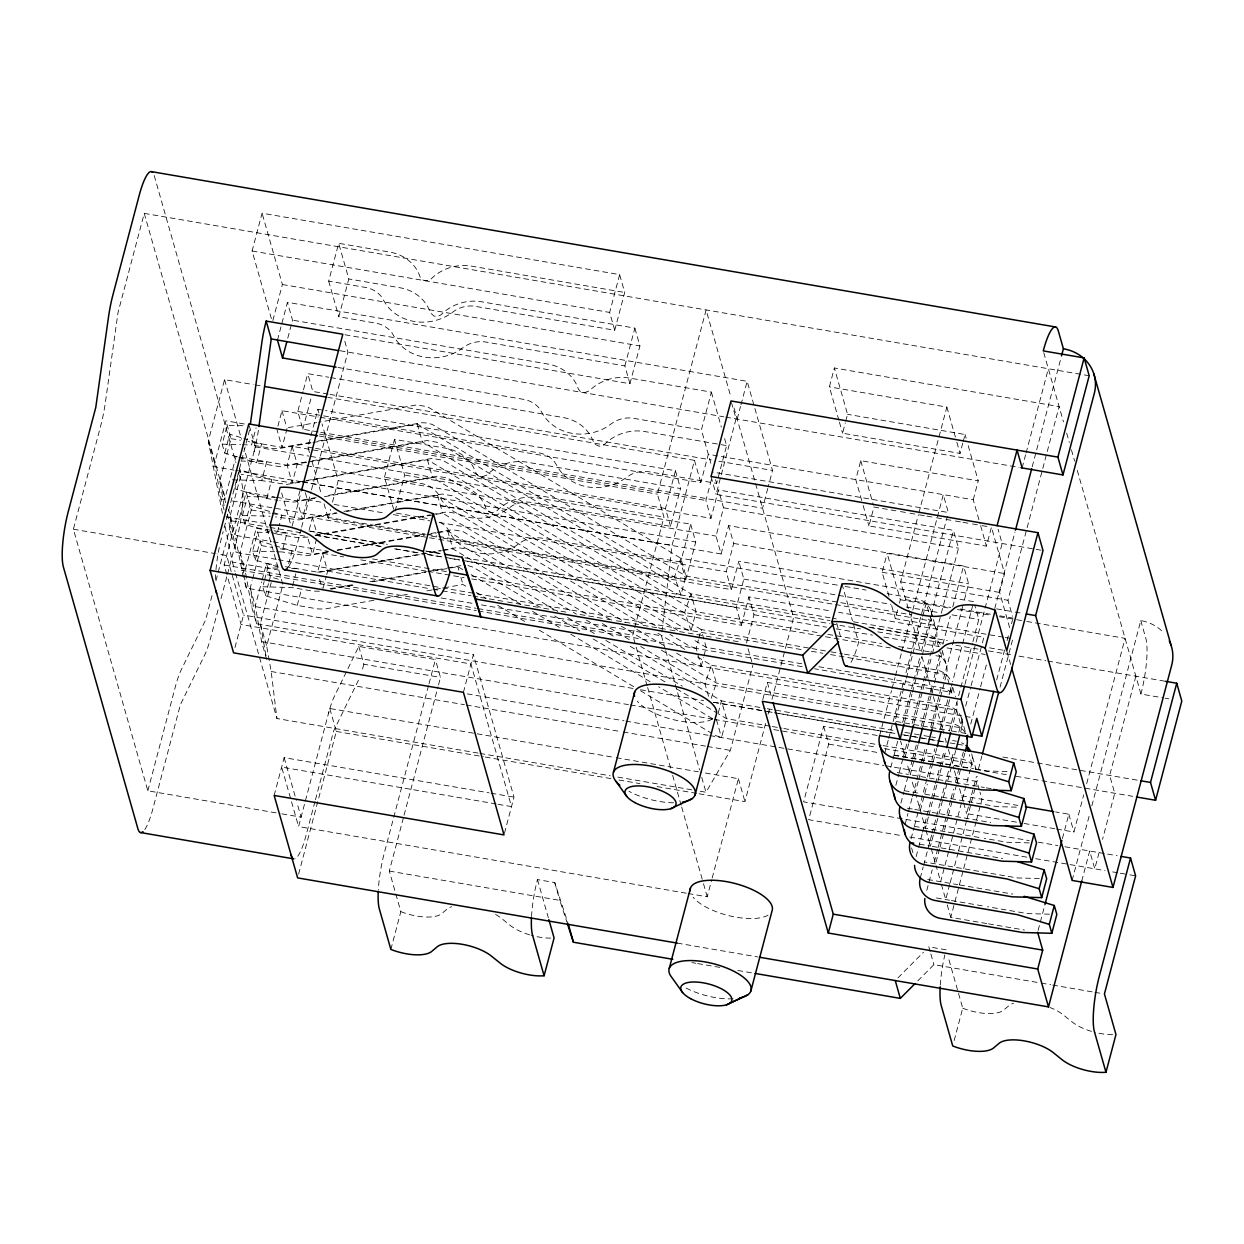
<?xml version="1.0" encoding="UTF-8"?>
<svg xmlns="http://www.w3.org/2000/svg" width="1244" height="1244" viewBox="0 0 1244 1244"><rect width="100%" height="100%" fill="white"/><g stroke="black" fill="none" stroke-linecap="round" stroke-linejoin="round"><path stroke-width="0.75" stroke-dasharray="5 3.75" d="M665.167 648.87L661.45 635.824L672.024 545.401L694.479 460.373L327.716 397.365M249.546 429.989L222.536 534.018M1089.2 375.75L144.242 213.377L118.025 312.586L105.149 404.005A42.374 8.724 -80.3 0 1 100.842 425.292L73.38 529.213L147.849 790.811L280.009 813.529M271.363 318.635L252.097 250.993L262.08 213.206L619.636 274.629L624.721 292.464L614.723 330.251L474.182 306.148A27.539 24.771 -15.9 0 0 455.506 310.191L448.291 315.183A46.37 41.69 -15.9 0 1 386.138 304.5L381.084 296.29A27.539 24.771 -15.9 0 0 365.363 287.411L328.68 281.097L338.679 243.311L389.745 252.081A42.374 38.097 -15.9 0 1 420.145 277.07A6.826 6.142 -15.9 0 0 431.093 278.951A42.374 38.097 -15.9 0 1 471.476 266.123L624.721 292.464M222.427 513.368L208.323 441.045L224.558 379.638L253.216 384.551M224.029 509.682L220.997 498.984L214.668 463.328L225.91 420.814L244.819 424.064M237.122 456.859L224.713 453.08L222.178 444.17L227.17 425.261L245.535 425.775M224.713 453.08L229.705 434.187L242.129 437.966M224.075 505.546L219.753 481.148L230.98 438.634L225.91 420.814M225.491 502.731L224.822 498.984L236.049 456.47L287.131 465.24L309.803 461.244M147.849 790.811L175.311 686.89A42.374 8.724 -80.3 0 1 180.971 670.376L205.555 620.087L212.973 592.004M272.871 320.501L282.388 284.503L262.08 213.206M276.339 559.349L236.204 552.46L229.891 516.804L241.134 474.291L239.61 468.941M277.474 340.125L287.457 302.323L747.162 381.317L772.54 470.45L768.263 486.637M242.378 444.714L251.552 444.979L256.093 427.796M215.943 580.777L231.757 520.878L228.585 509.698M226.766 574.293L224.122 564.994L255.331 446.891L249.298 425.712M243.311 577.418L234.96 534.625L246.203 492.111L274.582 496.994M287.768 338.15L292.527 320.159L287.457 302.323M269.839 531.934L245.021 524.377L242.471 515.467L247.463 496.574L276.852 497.382M238.91 457.403L256.637 462.799L261.629 443.906L243.902 438.494M218.042 609.84L210.625 637.908A42.374 8.724 -80.3 0 1 204.949 654.422L180.38 704.71L152.919 808.647A42.374 8.724 -80.3 0 1 144.366 830.137M221.012 598.597L226.952 576.143M227.434 574.277L236.842 538.699A42.374 8.724 -80.3 0 0 241.74 483.092L238.568 471.911M245.021 524.377L250.013 505.484L281.921 515.203L279.2 525.512M243.7 573.095L240.045 552.46L251.272 509.947L246.203 492.111M232.333 479.811L261.707 480.619L266.698 461.726L240.994 461.026M277.894 426.148L281.984 410.691L318.308 416.942M632.963 688.445L256.513 623.757L251.428 605.937L245.115 570.281L256.342 527.767L305.573 536.226M278.205 567.046L255.16 560.033L252.625 551.123L257.617 532.23L268.642 532.525M266.776 498.455L271.767 479.562L239.859 469.828L234.867 488.721L266.776 498.455L277.925 500.368M287.053 428.511L282.061 447.42L248.007 441.558M255.16 560.033L260.151 541.14L292.076 550.859L287.084 569.752M256.513 623.757L250.184 588.101L252.143 580.715M252.625 578.864L261.427 545.587L256.342 527.767M234.976 647.518L243.56 615.049L226.626 555.555L217.047 553.907M318.169 431.886L302.836 429.242L297.767 411.437L303.007 391.642M303.474 389.838L307.75 373.635L328.727 377.243M941.288 613.292L958.502 548.153L953.433 530.333L718.457 489.965L710.977 518.313L292.122 446.347L287.131 465.24L292.2 483.061L432.041 458.383L442.615 460.202L696.08 611.721L820.247 633.056M266.651 659.413L261.582 641.593L255.269 605.937L261.613 581.897M262.095 580.062L266.496 563.423L277.847 565.367M302.836 429.242L311.404 396.852M373.806 600.292L324.497 609.047L317.655 608.922L297.223 605.408L265.314 595.689L262.779 586.764L264.132 581.617M264.583 579.906L267.771 567.87L280.615 568.228M271.612 532.479L276.93 534.096L278.749 527.238M292.122 446.347L297.192 464.167L292.2 483.061L241.134 474.291M345.055 334.776L629.946 383.727L624.877 365.907L484.32 341.805A27.539 24.771 -15.9 0 0 465.66 345.848L458.43 350.839A46.37 41.69 -15.9 0 1 396.276 340.156L392.202 333.221A27.539 24.771 -15.9 0 0 377.196 323.393L338.834 316.753L348.818 278.967L338.679 243.311M265.314 595.689L268.486 583.654M268.937 581.943L270.306 576.781L280.942 580.031M265.998 655.666L260.338 623.757L271.565 581.243M309.476 452.567L307.921 447.078L317.904 409.276L323.642 410.271M276.495 551.776L281.999 551.932L286.991 533.038L275.981 532.727M300.006 490.587L297.285 500.897L302.354 518.717L336.362 512.715M292.122 526.072L300.986 492.546M478.038 753.087L276.914 718.534L271.192 671.511L266.683 646.04L282.901 584.633L244.182 448.586M305.324 492.686L307.346 499.824L302.354 518.717L272.078 513.523M301.141 528.995L296.71 545.758A42.374 8.724 -80.3 0 1 288.157 567.264M301.623 527.145L310.984 491.753M311.466 489.887L347.885 352.083L343.826 337.824M292.604 585.862L295.777 573.842M309.243 529.664L312.415 517.644L436.737 539.01M297.223 605.408L301.312 589.951M316.582 538.916L312.508 554.373L280.335 548.837M423.815 534.811L328.214 518.375L330.593 509.387M332.49 502.187L338.197 480.588L322.056 423.909M285.42 566.673L317.578 572.193L322.569 553.3L343.608 556.908M323.098 588.303L326.286 576.283M326.737 574.557L327.638 571.12L322.569 553.3M274.162 795.445L284.145 757.643L489.11 792.863M384.505 477.183L394.488 439.396L445.57 448.167A42.374 38.097 -15.9 0 1 474.073 468.522L476.421 474.042L478.691 476.11L481.817 476.903L486.917 475.037A42.374 38.097 -15.9 0 1 527.285 462.208L680.53 488.55L670.547 526.336L531.717 502.483A27.539 24.771 -15.9 0 0 512.87 505.422L504.1 511.268A46.37 41.69 -15.9 0 1 441.947 500.586L437.872 493.65A27.539 24.771 -15.9 0 0 421.172 483.496L384.505 477.183L393.633 509.278M686.221 893.192L298.591 826.591L329.784 708.489L614.303 757.378M314.981 801.556L306.164 834.973A42.374 8.724 -80.3 0 1 294.968 858.78M315.478 799.705L333.61 731.037L358.194 680.748A42.374 8.724 -80.3 0 0 359.656 677.342M298.622 874.128L336.315 731.441L329.784 708.489M395.125 511.035L404.627 475.053L394.488 439.396M428.511 685.646L384.24 853.26A42.374 8.724 -80.3 0 0 378.3 890.206M429.009 683.78L435.4 659.569L358.785 646.413L334.216 696.702A42.374 8.724 -80.3 0 0 328.54 713.216M390.865 949.421L400.848 911.634L389.31 871.08L403.585 817.075M404.067 815.209L438.028 686.719M438.51 684.853L440.485 677.405L435.4 659.569M463.421 692.333L473.42 654.531L243.56 615.049M614.723 330.251L609.653 312.431L619.636 274.629M624.877 365.907L634.86 328.105L481.63 301.779A42.374 38.097 -15.9 0 0 445.305 311L440.376 315.261L437.25 316.396L434.001 316.1L430.3 312.71A42.374 38.097 -15.9 0 0 399.899 287.737L348.818 278.967M504.489 833.169L514.005 797.14L473.42 654.531M629.946 383.727L639.929 345.941L634.86 328.105M634.735 627.707L663.969 517.1L657.423 494.163L706.11 309.927L731.037 397.505M670.547 526.336L665.462 508.516L675.461 470.714L325.555 410.598M647.113 685.662L632.761 635.202L634.238 629.588M710.853 463.219L701.398 429.911L711.381 392.124L629.651 378.083A42.374 38.097 -15.9 0 0 589.267 390.896L584.182 392.762L580.171 391.409L578.32 389.014A42.374 38.097 -15.9 0 0 547.92 364.041L292.527 320.159M320.221 417.269L700.823 482.656L708.318 454.309L973.243 499.761L980.101 523.864M442.942 538.092L685.771 579.813L680.686 561.993L690.684 524.191L537.439 497.864A42.374 38.097 -15.9 0 0 497.056 510.678A6.826 6.142 -15.9 0 1 486.109 508.796A42.374 38.097 -15.9 0 0 455.708 483.823L404.627 475.053M308.559 462.068L422.354 441.884L674.637 592.828L680.934 594.959L685.926 576.065L680.857 558.245L427.392 406.726L416.818 404.906L318.557 422.245M710.977 518.313L705.892 500.477L711.521 479.22M685.771 579.813L695.754 542.026L690.684 524.191M297.767 411.437L538.761 452.832A27.539 24.771 -15.9 0 1 554.482 461.726L559.536 469.937A46.37 41.69 -15.9 0 0 621.689 480.619L630.459 474.773A27.539 24.771 -15.9 0 1 649.306 471.834L716.622 483.403L726.605 445.601L723.977 436.38M1041.104 550.206L716.109 494.366L736.075 418.777L731.519 402.729M737.179 419.104L740.507 406.508M740.989 404.704L747.162 381.317M324.389 496.714L432.508 477.541L683.64 627.831A21.179 19.049 -15.9 0 0 691.089 630.615L696.08 611.721L691.011 593.886L437.53 442.366L426.956 440.547L311.7 460.902M302.276 481.988L721.116 553.953L716.046 536.133L723.542 507.785L718.457 489.965M676.674 653.209L694.929 664.14L701.227 666.271L696.158 648.435L698.428 639.851M698.879 638.125L701.149 629.542L447.684 478.023L437.111 476.203L325.617 495.889M721.116 553.953L728.611 525.621L963.571 565.989L968.641 583.809L963.727 602.423M701.227 666.271L703.498 657.672M703.948 655.961L706.219 647.362L701.149 629.542L810.031 648.248M438.65 539.336L731.27 589.609L726.201 571.789L733.68 543.441L728.611 525.621M731.27 589.609L738.765 561.262L973.725 601.645L952.577 681.665M471.74 578.927L741.424 625.265L736.339 607.445L743.834 579.098L738.765 561.262M767.781 488.441L762.556 508.236L320.081 432.212M718.27 712.874L721.442 700.854L628.064 645.03M741.424 625.265L748.904 596.918L831.054 611.037M715.222 735.437L721.536 737.568L726.527 718.674L721.442 700.854L765.387 708.396M746.493 643.086L753.973 614.738L748.904 596.918M700.232 791.262L705.986 792.257L730.368 750.396L752.838 665.369M838.876 420.254L829.375 386.884L834.366 367.991L1059.126 406.601L1007.951 600.277L1012.507 616.324M688.119 893.519L707.214 896.8L711.677 879.928M712.174 878.046L738.423 778.697L700.232 772.135M762.774 699.579L767.315 682.396L963.416 716.093M699.128 793.781L744.954 801.649L765.604 723.495M768.061 714.18L770.036 706.747M771.995 699.299L793.625 617.413L733.167 404.969M962.778 443.113L960.057 453.422L842.577 433.223L845.298 422.929M845.749 421.203L847.568 414.33L834.366 367.991M973.243 499.761L978.235 480.868L860.755 460.684L855.763 479.578L862.621 503.68M1009.661 627.676L999.632 592.455L1004.623 573.562L991.437 527.207L986.43 546.116L868.95 525.932L873.941 507.023L898.588 511.268M877.144 735.468L823.606 726.278L803.64 801.851L1029.223 840.617M823.606 726.278L828.691 744.099L808.709 819.687L902.382 835.781M889.009 596.374L882.151 572.271L887.143 553.378L1004.623 573.562M908.291 608.596L900.672 581.85L918.367 514.907M918.849 513.057L938.505 438.681M939.002 436.815L946.855 407.068L829.375 386.884M1003.348 637.177L895.338 618.626L897.608 610.026M899.428 603.153L900.329 599.717L887.143 553.378M879.617 735.608L891.513 690.607M892.01 688.741L894.98 677.498M895.478 675.616L901.418 653.116M901.916 651.25L912.303 611.924M912.801 610.058L943.279 494.677L948.348 512.512L713.387 472.145M963.229 441.387L965.049 434.514L847.568 414.33M884.702 753.429L888.169 740.304M888.667 738.438L904.015 680.328M905.99 672.817L947.368 516.229M905.881 680.048L894.98 721.287L911.976 724.21M906.378 678.167L922.224 618.19M922.721 616.309L926.189 603.184L929.237 613.883M890.766 767.501L893.736 756.259M894.234 754.377L897.701 741.268M902.646 722.515L911.074 690.653M911.572 688.772L919.985 656.91M921.462 651.296L930.807 615.936M931.305 614.085L953.433 530.333M904.512 722.251L911.945 694.121M912.443 692.255L921.851 656.63M922.348 654.764L931.258 621.02A21.179 19.049 -15.9 0 0 931.74 618.517M895.836 785.337L898.806 774.079M899.303 772.213L902.771 759.089M903.268 757.207L906.736 744.099M912.179 723.479L920.607 691.602M921.089 689.736L940.806 615.158M908.602 743.819L905.134 756.943L900.563 740.895M914.045 723.199L931.88 655.712M932.378 653.846L936.328 638.841A21.179 19.049 -15.9 0 0 928.335 619.217M900.905 803.157L903.875 791.915M904.372 790.033L912.303 760.037M912.801 758.171L916.268 745.047M921.213 726.294L932.114 685.086M934.073 677.638L940.464 653.458M942.921 644.143L950.292 616.231M952.764 606.932L963.571 565.989M918.134 744.767L910.204 774.763L907.156 764.065M923.079 726.029L933.98 684.791M934.477 682.909L941.413 656.661A21.179 19.049 -15.9 0 0 942.003 651.654M904.994 824.741L907.964 813.483M908.462 811.617L911.93 798.492M912.427 796.611L925.8 745.996M930.745 727.258L941.599 686.159M943.574 678.726L963.245 604.289M918.243 781.341L915.273 792.599L911.728 780.112M918.741 779.475L927.666 745.731M932.611 726.978L940.044 698.864M940.542 696.982L946.482 674.497A21.179 19.049 -15.9 0 0 938.474 654.873M911.059 838.814L914.029 827.555M914.527 825.689L922.457 795.693M926.904 778.822L922.939 793.827L997.004 806.641L1019.038 807.247M927.402 776.956L934.835 748.826M939.78 730.088L948.643 696.547M949.141 694.681L952.095 683.516M920.358 810.419L927.293 784.171M929.268 776.676L932.736 763.552M933.233 761.686L936.701 748.561M941.646 729.808L950.571 696.065M916.128 856.634L918.119 849.139M918.616 847.257L922.084 834.149M922.566 832.267L926.531 817.277M927.029 815.395L934.959 785.399M935.441 783.533L939.407 768.528M939.904 766.662L944.367 749.79M949.296 731.114L958.144 697.62M958.642 695.769L972.404 643.661M972.901 641.795L978.795 619.465L974.736 605.206M928.397 816.997L925.427 828.24L915.786 794.372M928.895 815.115L941.273 768.263M941.77 766.382L946.233 749.51M951.178 730.772L956.636 710.153A21.179 19.049 -15.9 0 0 956.978 702.642M964.94 684.371L1002.151 543.504L998.092 529.244M1022.133 467.931L1025.585 454.822M1026.082 452.956L1048.334 368.722M920.218 878.217L923.188 866.959M923.686 865.093L931.601 835.097M932.098 833.216L936.063 818.225M936.561 816.344L940.029 803.235M940.526 801.354L944.491 786.363M944.974 784.482L953.884 750.801M958.797 732.203L962.732 717.306M965.671 706.141L970.6 687.543M971.082 685.677L981.905 644.734M982.402 642.868L983.864 637.286L838.689 612.343M919.363 844.163L930.496 846.076L938.427 816.08M938.925 814.198L942.874 799.208M943.372 797.326L955.765 750.474M960.71 731.721L961.705 727.973L956.636 710.153L246.359 588.117L243.824 579.191M994.749 608.58L1014.964 532.074M1032.209 466.78L1061.023 357.759M926.78 890.409L932.222 869.789M934.213 862.294L937.665 849.17M938.163 847.304L950.556 800.436M951.038 798.555L953.526 789.194M955.501 781.683L963.369 751.889M970.755 723.977L980.101 688.616M980.583 686.75L986.974 662.554M939.531 848.906L935.581 863.896L931.01 847.848M940.029 847.024L947.959 817.028M948.457 815.162L956.372 785.166M956.869 783.285L960.834 768.294M961.332 766.413L964.8 753.289M948.566 851.736L940.651 881.716L936.079 865.684M949.063 849.854L953.028 834.864M953.526 832.982L957.491 817.992M957.989 816.111L970.367 769.243M970.864 767.377L971.844 763.629A21.179 19.049 -15.9 0 0 971.611 753.708L976.182 769.741M996.677 679.97L1004.592 649.974M1007.08 640.598L1009.055 633.103M1011.527 623.726L1012.523 619.978M1016.441 822.144L966.635 813.592L976.462 776.396M978.437 768.963L981.874 755.948M1000.052 687.154L1012.818 638.81M949.685 884.546L945.72 899.552L941.148 883.504M950.183 882.68L958.098 852.684M958.595 850.803L966.526 820.822M967.023 818.941L970.989 803.951M971.471 802.069L976.929 781.45A21.179 19.049 -15.9 0 0 977.52 776.443M986.663 923.53L950.789 917.372L963.183 870.505M963.68 868.639L967.63 853.633M968.127 851.767L976.058 821.771M976.556 819.889L980.521 804.899M981.003 803.018L981.998 799.27L979.977 792.148M954.164 1040.559L962.716 1008.169L948.13 956.931M1038.118 930.419L1045.053 904.17M1062.392 838.565L1068.829 814.198L1055.612 811.928M1056.669 829.064L1073.914 832.018L1083.742 794.776M1086.696 783.596L1125.074 638.343L1024.139 620.989M1072.126 880.425L1089.386 815.115M1091.843 805.785L1140.779 620.601A42.374 38.097 -15.9 0 1 1163.591 632.683M1081.736 881.063L1089.682 851.005L1094.751 868.825L1099.634 850.398M1135.865 676.223L1109.648 775.416L1114.733 793.252L1102.542 839.327M680.934 594.959L674.543 576.858L680.857 558.245L837.492 585.146M691.089 630.615L684.682 612.514L691.011 593.886L836.186 618.843M708.536 696.298L704.975 683.827L711.304 665.198L696.298 656.226M711.21 698.257L716.373 683.018L711.304 665.198L946.264 705.566A21.179 19.049 -15.9 0 1 961.705 727.973L251.428 605.937M897.95 977.862L923.468 952.22M917.792 980.847L933.902 964.66L1039.284 982.76M288.328 427.594L316.66 422.587M310.409 442.413L282.061 447.42L276.977 429.584M317.966 441.076L421.887 422.727L427.345 422.991L432.461 424.546L685.926 576.065L911.339 614.8M311.062 442.895L278.827 448.602L271.985 448.478L251.552 444.979M312.959 442.553L417.284 424.064L668.417 574.355L674.543 576.858M306.662 462.395L279.325 466.578L256.637 462.799M316.178 497.553L297.285 500.897L276.463 497.32M314.903 498.393L294.05 502.094L279.791 500.679M343.919 511.377L442.18 494.023L452.754 495.843L679.551 631.423M337.046 513.181L299.12 519.914L275.577 516.913M346.532 511.502L437.577 495.361L659.989 628.438M314.981 535.215L430.253 514.861M432.134 514.518L447.249 511.859L457.839 513.679L644.594 625.328M307.983 537.066L297.363 537.61L276.93 534.096M315.572 535.729L442.646 513.197L625.219 622.42M327.623 551.698L312.508 554.373L307.423 536.537M337.062 550.035L423.986 534.687M431.544 533.349L435.322 532.681M437.219 532.354L452.334 529.68L462.908 531.499L609.653 619.217M317.578 572.193L440.392 550.517M442.289 550.175L457.403 547.515L467.977 549.319L576.376 614.116M330.204 588.692L352.876 584.68M369.888 581.679L426.583 571.68M428.465 571.338L445.476 568.337M447.358 568.01L462.473 565.336M330.795 589.205L355.457 584.82M372.516 581.803L425.635 572.38M433.207 571.043L457.87 566.673L462.846 569.643M385.189 598.286L409.836 593.917M426.91 590.884L442.087 588.194M443.984 587.852L462.939 584.493L467.931 587.479M684.682 612.514L678.571 610.011L427.423 459.72L286.68 484.445L261.707 480.619M327.903 552.072L306.973 555.757L281.999 551.932M337.404 550.408L424.904 535.029M426.801 534.687L436.317 533.023M438.215 532.681L447.716 531.017L589.096 615.624M319.661 572.24L420.456 554.529M422.369 554.186L441.387 550.843M443.284 550.517L452.8 548.837L557.576 611.55M319.413 591.211L312.586 591.087L292.153 587.572L262.779 586.764M222.178 444.17L240.543 444.668M242.471 515.467L270.026 516.229M252.625 551.123L274.66 551.73M291.64 568.539L297.145 568.679M1007.049 771.544L986.85 770.985L975.451 769.025M1029.192 842.888L1007.158 842.281L984.346 838.363M1039.331 878.544L1017.297 877.937L924.432 861.983M1049.485 914.2L1027.451 913.594L987.534 906.736M252.097 250.993L609.653 312.431M282.388 284.503L639.929 345.941M340.218 350.761L723.775 416.802M725.687 417.129L1019.023 467.386M338.01 367.478L523.537 399.355A27.539 24.771 -15.9 0 1 539.258 408.234L544.312 416.445A46.37 41.69 -15.9 0 0 606.466 427.127L613.681 422.136A27.539 24.771 -15.9 0 1 632.356 418.108L701.398 429.911M330.624 377.57L563.143 417.517A42.374 38.097 -15.9 0 1 591.662 437.872L594.632 444.201L599.406 446.254L603.62 445.041L608.549 440.78A42.374 38.097 -15.9 0 1 644.874 431.559L726.605 445.601M328.152 394.084L312.819 391.456L307.75 373.635M330.064 394.426L711.241 459.907M718.908 461.229L772.54 470.45M255.113 384.878L262.764 386.2M900.469 511.579L908.058 512.886M909.955 513.212L917.528 514.518M919.425 514.845L925.116 515.825M926.998 516.151L934.586 517.442M936.483 517.768L944.056 519.075M945.953 519.401L953.526 520.707M955.423 521.034L961.114 521.998M963.011 522.324L970.584 523.631M972.481 523.957L980.054 525.263M981.951 525.59L989.54 526.896M319.568 434.109L705.892 500.477M319.444 436.084L657.423 494.163M723.542 507.785L958.502 548.153M307.921 447.078L313.659 448.058M315.556 448.384L665.462 508.516M230.98 438.634L240.434 440.267M255.331 446.891L308.792 456.082M310.705 456.408L663.969 517.1M297.192 464.167L304.842 465.489M306.755 465.816L716.046 536.133M733.68 543.441L968.641 583.809M882.151 572.271L999.632 592.455M338.197 480.588L695.754 542.026M900.672 581.85L1007.951 600.277M212.848 466.516L233.888 470.123M235.8 470.45L300.846 481.63M302.758 481.957L672.024 545.401M996.599 608.891L1013.316 611.768M1015.182 612.079L1022.615 613.354M845.142 586.468L866.151 590.076M887.159 593.683L915.817 598.613A21.179 19.049 -15.9 0 1 931.849 616.013M905.756 599.686L950.727 607.414M960.166 609.031L990.364 614.225M999.803 615.842L1013.02 618.112M396.478 513.15L431.326 519.137M680.686 561.993L541.855 538.139A27.539 24.771 -15.9 0 0 521.469 541.933L514.254 546.925A46.37 41.69 -15.9 0 1 452.085 536.242L448.027 529.306A27.539 24.771 -15.9 0 0 437.872 521.112M900.329 599.717L947.944 607.912M957.476 609.544L989.851 615.111M999.367 616.744L1022.226 620.663M307.346 499.824L322.647 502.452M334.123 504.426L385.764 513.29M393.415 514.612L429.755 520.847M439.319 522.496L726.201 571.789M743.834 579.098L890.922 604.366M906.207 606.994L940.588 612.903M952.049 614.863L978.795 619.465M220.997 498.984L224.806 499.637M232.457 500.959L425.464 534.111M427.361 534.438L436.924 536.086M438.837 536.413L931.258 621.02L929.734 615.671M431.466 536.117L441.029 537.766M1005.245 637.503L1010.921 638.483M251.272 509.947L270.197 513.197M853.384 621.782L925.971 634.269A21.179 19.049 -15.9 0 1 940.231 644.439M308.87 530.893L387.413 544.39M425.712 550.968L441.045 553.611M868.825 627.1L947.368 640.598M989.509 647.844L1004.825 650.472M226.066 516.804L268.098 524.035M310.145 531.25L386.573 544.39M426.708 551.279L441.993 553.907M464.929 557.841L829.935 620.569M870.038 627.458L936.328 638.841L938.862 647.751M380.602 546.318L317.5 535.48L312.415 517.644M395.903 548.946L418.855 552.896M428.418 554.529L443.719 557.157M445.632 557.483L460.933 560.111M462.846 560.453L736.339 607.445M231.757 520.878L268.16 527.129M270.072 527.456L300.721 532.727M316.038 535.355L381.162 546.551M394.581 548.853L417.564 552.803M427.143 554.451L442.46 557.079M450.126 558.4L459.705 560.049M467.371 561.355L829.966 623.664M831.303 623.897L860.553 628.92M877.751 631.874L944.678 643.366M955.812 645.278L981.003 649.617M988.374 650.876L1011.59 654.873M1019.023 656.148L1045.831 660.751M1047.743 661.077L1165.581 681.323M753.973 614.738L826.576 627.225M836.124 628.858L872.417 635.093M883.878 637.068L939.282 646.585M946.917 647.891L985.124 654.453M827.882 634.362L881.374 643.552M898.572 646.507L931.041 652.089M227.481 513.99L231.135 534.64L271.27 541.529M273.182 541.855L328.587 551.372M372.547 558.929L447.062 571.727M471.911 576.003L890.393 647.906M935.83 655.712L941.413 656.661L939.375 649.539M360.822 559.878L425.852 571.043M427.765 571.369L464.09 577.62M1077.257 470.341L1140.935 694.043L1163.233 697.868M1165.084 698.195L1168.8 698.833M261.427 545.587L272.778 547.547M811.943 648.575L829.142 651.529M831.054 651.856L842.515 653.831M844.427 654.157L936.11 669.91A21.179 19.049 -15.9 0 1 950.369 680.095M278.252 559.676L431.124 585.955M433.036 586.282L440.671 587.588M442.584 587.914L803.795 649.974M811.399 651.281L822.89 653.255M830.51 654.562L946.482 674.497L951.551 692.317L814.556 668.774M327.638 571.12L430.922 588.863M432.834 589.205L440.485 590.511M442.397 590.838L471.087 595.767M473 596.094L478.738 597.089M480.651 597.415L505.515 601.692M507.428 602.018L541.855 607.927M543.768 608.254L568.617 612.53M580.093 614.505L604.957 618.766M606.87 619.108L614.52 620.414M616.433 620.74L641.298 625.017M643.21 625.343L668.075 629.619M669.987 629.946L677.638 631.252M679.551 631.594L704.415 635.855M706.328 636.182L713.978 637.503M715.891 637.83L740.755 642.106M73.38 529.213L215.134 553.58M225.102 526.492L232.395 562.101L280.273 570.343M441.185 597.975L473.746 603.573M481.397 604.895L661.45 635.824M801.742 663.783L706.219 647.362L692.892 639.4M818.925 666.737L941.195 687.745A21.179 19.049 -15.9 0 1 954.179 695.754M224.122 564.994L476.172 608.3M478.085 608.627L632.761 635.202M241.289 570.281L476.328 610.664M478.24 610.991L803.142 666.815M965.313 716.42L972.932 717.726M913.858 724.537L949.732 730.694M951.613 731.021L959.171 732.312M961.052 732.638L966.712 733.618M767.299 708.722L895.276 730.71M904.839 732.358L912.474 733.665M914.387 733.991L922.022 735.313M923.934 735.639L929.672 736.619M931.585 736.946L935.395 737.614M952.593 740.553L956.418 741.222M713.869 702.3L765.324 711.148M767.221 711.475L776.754 713.123M778.651 713.45L894.902 733.431M902.522 734.753L946.342 742.279L944.32 735.157M640.598 689.751L703.653 700.59M713.216 702.238L762.899 710.775M764.811 711.101L772.446 712.408M774.359 712.734L894.747 733.416M904.31 735.064L946.342 742.279M950.058 742.932L955.625 743.881M957.491 744.207L964.924 745.483M1002.866 757.067L1139.037 780.47M770.456 726.216L726.527 718.674L718.177 713.683M772.368 726.543L781.916 728.191M783.829 728.517L881.25 745.265M883.162 745.591L961.488 759.042A21.179 19.049 -15.9 0 1 975.747 769.227M261.582 641.593L628.469 704.633M630.381 704.959L712.563 719.079M714.46 719.405L766.117 728.269M773.706 729.575L876.911 747.317M884.531 748.624L971.844 763.629L969.309 754.704M893.985 755.03L973.554 768.699M358.785 646.413L363.87 664.234L440.485 677.405M828.691 744.099L878.388 752.636M893.674 755.263L968.236 768.077M975.514 769.336L1008.386 774.981M1016.037 776.287L1132.646 796.331M467.309 693.888L623.99 720.805M625.903 721.131L708.069 735.251M709.982 735.593L883.909 765.464M885.79 765.791L976.929 781.45L979.463 790.36M897.204 772.54L908.353 774.452M912.101 775.09L984.331 787.499M986.228 787.825L991.934 788.805M271.192 671.511L464.432 704.71M466.344 705.037L621.316 731.659M623.228 732.001L705.503 746.136M707.416 746.462L730.368 750.396M961.565 795.771L1017.872 805.443M904.139 790.671L920.98 793.579M1024.107 823.466L1054.756 828.722M616.215 757.705L698.319 771.809M907.342 808.18L912.925 809.144M914.775 809.455L945.067 814.664M946.964 814.991L990.675 822.502M1038.196 842.157L1057.898 845.547M1064.895 846.744L1105.698 853.757M1107.611 854.084L1117.159 855.732M914.278 826.327L946.326 831.832M948.239 832.158L982.449 838.036M479.951 753.413L610.213 775.789M617.864 777.111L692.566 789.94M336.315 731.441L483.356 756.71M485.269 757.036L611.286 778.682M618.921 780.004L639.929 783.611M657.112 786.566L697.215 793.454M909.784 837.056L1028.555 857.458M1035.646 858.671L1105.03 870.598M1112.68 871.904L1118.418 872.899M1120.331 873.226L1127.966 874.532M1129.879 874.859L1135.616 875.854M932.394 846.402L1002.726 858.484M491.022 793.19L514.005 797.14M496.185 803.951L281.657 767.097L298.591 826.591M498.098 804.293L511.502 806.594L470.916 663.985L241.056 624.488L227.294 576.159M927.651 879.492L957.756 884.655M959.653 884.982L1012.865 894.125M936.437 897.95L949.53 900.205M951.427 900.532L985.637 906.409M988.545 923.857L1024.418 930.03M281.921 813.856L301.079 817.137L296.849 802.271M531.53 916.548A42.374 8.724 -80.3 0 1 537.47 879.586L554.746 882.556L568.352 924.401M946.109 949.794L928.833 946.824L930.356 952.173M389.31 871.08L559.816 900.376L566.922 922.208M1041.212 983.087L1050.776 984.735M1052.704 985.061L1092.916 991.981M1094.844 992.308L1102.495 993.614M677.311 943.123L757.612 956.916M691.959 962.592L695.769 963.245M697.682 963.571L712.983 966.199M714.896 966.526L720.634 967.521M737.832 970.476L753.133 973.103M696.158 648.435L689.86 646.305L669.941 634.393M467.931 565.6L473.062 567.155L541.42 608.021M704.975 683.827L698.864 681.308L640.66 646.476M712.563 718.69L658.698 686.828M657.936 633.289L686.284 650.239M621.316 626.198L651.343 644.143M661.341 650.13L716.373 683.018L951.333 723.386A21.179 19.049 -15.9 0 1 965.593 733.571M586.375 620.103L616.386 638.048M554.762 615.998L579.782 630.957M593.124 638.918L666.489 682.785M676.503 688.772L716.513 712.688M636.835 629.371L666.722 647.253M602.407 623.586L630.677 640.504M567.559 617.522L595.829 634.44M605.812 640.411L682.318 686.19M471.149 574.619L520.941 604.397M532.556 611.348L560.78 628.236M570.732 634.191L652.058 682.847M476.219 592.439L486.186 598.395M497.802 605.346L526.01 622.233M539.29 630.179L633.896 686.781M640.536 690.747L711.91 733.447M1140.779 620.601L1145.848 638.421A42.374 8.724 -80.3 0 1 1140.935 694.043M1043.763 352.674L1063.48 421.918M1066.652 433.099L1069.311 442.413M1071.426 449.861L1074.614 461.026M965.049 434.514L966.106 438.23M968.205 445.647L978.235 480.868M1068.829 814.198L1073.914 832.018M946.855 407.068L956.356 440.438M956.885 442.289L960.057 453.422M980.63 525.714L986.43 546.116M1006.94 651.405L1010.641 664.436M931.025 611.099L936.094 628.92M942.174 650.317L946.233 664.576M952.842 687.745L955.376 696.656M961.456 718.052L966.028 734.1M908.804 610.369L920.467 651.374M921.991 656.723L928.086 678.12M928.584 679.893L943.807 733.369M948.379 749.417L953.961 769.025M954.459 770.813L959.031 786.846M959.544 788.634L963.089 801.105M963.602 802.893L966.635 813.592M860.755 460.684L873.412 505.173M839.405 422.105L842.577 433.223M863.149 505.531L868.95 525.932M891.653 605.641L895.338 618.626M925.94 830.028L930.496 846.076M947.244 904.901L950.789 917.372M841.97 583.934L852.451 620.787M853.508 624.472L858.578 642.293A42.374 8.724 -80.3 0 1 850.025 663.798M911.588 847.91L913.112 853.26M836.745 623.291L841.302 639.338M930.87 953.961L933.902 964.66M711.381 392.124L721.349 427.158M715.564 479.702L716.622 483.403M711.039 476.53L716.109 494.366M767.315 682.396L772.104 699.221M694.479 460.373L700.823 482.656M748.079 648.653L751.78 661.652M675.461 470.714L680.53 488.55M738.423 778.697L744.954 801.649M716.451 719.747L721.536 737.568M665.696 650.721L699.626 769.912M701.74 777.36L705.986 792.257M647.658 687.528L672.118 773.473M672.646 775.339L681.152 805.241M681.696 807.107L702.969 881.856M703.498 883.722L707.214 896.8M554.746 882.556L559.816 900.376M417.284 424.064L422.354 441.884M427.423 459.72L432.508 477.541M437.577 495.361L442.646 513.197M447.716 531.017L452.8 548.837M457.87 566.673L458.881 570.234M460.918 577.371L462.939 584.493M537.47 879.586L548.309 917.683M328.68 281.097L338.834 316.753M317.904 409.276L318.946 412.946M312.073 461.695L321.45 494.614M324.046 503.758L328.214 518.375M281.984 410.691L286.54 426.739M319.599 579.331L322.149 588.241M281.673 492.919L291.112 526.088M224.558 379.638L241.523 439.272M266.496 563.423L270.554 577.683M154.225 175.591L235.909 462.597M144.242 213.377L225.397 498.517M208.323 441.045L214.668 463.328M219.753 481.148L224.822 498.984M229.891 516.804L234.96 534.625M240.045 552.46L245.115 570.281M250.184 588.101L255.269 605.937M260.338 623.757L266.683 646.04M231.135 534.64L236.204 552.46M232.395 562.101L235.038 571.416M235.567 573.282L276.914 718.534M284.145 757.643L296.321 800.405M244.026 574.977L246.359 588.117M961.534 742.777A21.179 19.049 -15.9 0 1 963.851 744.005M952.158 687.31A21.179 19.049 -15.9 0 1 951.551 692.317M712.252 719.063A42.374 16.359 14.8 0 1 673.813 719.763A42.374 16.359 14.8 0 1 637.301 701.149M768.077 915.149A42.374 16.359 14.8 0 1 729.622 915.848A42.374 16.359 14.8 0 1 693.11 897.235M733.136 998.792A42.374 16.359 14.8 0 1 684.744 987.363M673.61 802.784A42.374 16.359 14.8 0 1 628.935 791.277M400.848 911.634A31.784 12.269 14.8 0 0 441.325 913.936L447.638 908.649A31.784 12.269 14.8 0 1 451.712 906.721M258.394 430.331A42.374 8.724 -80.3 0 1 254.087 451.619M363.87 664.234A42.374 8.724 -80.3 0 1 361.584 671.993M1112.587 1034.65A31.784 12.269 14.8 0 1 1094.673 1032.271M1091.501 1031.369A31.784 12.269 14.8 0 1 1072.701 1022.412L1062.578 1014.311A31.784 12.269 14.8 0 0 1049.967 1007.484M962.716 1008.169A31.784 12.269 14.8 0 0 1003.193 1010.47L1009.506 1005.199A31.784 12.269 14.8 0 1 1013.58 1003.255M940.262 985.108A42.374 8.724 -80.3 0 1 944.849 954.879M550.719 938.116A31.784 12.269 14.8 0 1 531.204 935.301M529.617 934.835A31.784 12.269 14.8 0 1 510.833 925.878L500.71 917.777A31.784 12.269 14.8 0 0 495.05 914.169M215.445 579.362A42.374 8.724 -80.3 0 1 215.616 574.681M215.974 569.659A42.374 8.724 -80.3 0 1 219.893 544.561M220.281 542.804A42.374 8.724 -80.3 0 1 221.541 537.719"/><path stroke-width="1.5" d="M250.339 424.266L261.878 342.38A42.374 8.724 -80.3 0 1 266.185 321.092L342.8 334.247L301.468 490.696M258.923 426.521L271.254 338.912L266.185 321.092M677.311 943.123L297.627 877.891L274.162 795.445L504.022 834.926L463.421 692.333L233.577 652.836L210.112 570.39L248.8 423.94L317.531 435.758M336.098 367.151L282.543 357.945L286.82 341.742M286.804 568.772A42.374 8.724 -80.3 0 1 281.642 565.725L270.103 525.186L280.087 487.384A31.784 12.269 14.8 0 1 323.347 499.482L333.47 507.568A31.784 12.269 14.8 0 0 386.542 516.695L392.855 511.424A31.784 12.269 14.8 0 1 433.332 513.725L449.939 572.084A42.374 8.724 -80.3 0 1 434.887 592.051L423.349 551.512L433.332 513.725M378.223 891.808A42.374 8.724 -80.3 0 0 379.327 908.882L390.865 949.421A31.784 12.269 14.8 0 0 431.341 951.722L437.639 946.451A31.784 12.269 14.8 0 1 490.727 955.563L500.85 963.665A31.784 12.269 14.8 0 0 544.094 975.747L554.093 937.96L548.837 919.534M613.447 772.244L634.673 691.928M695.023 795.025L716.249 714.725A42.374 16.359 14.8 0 0 675.756 686.564A42.374 16.359 14.8 0 0 634.596 696.298M669.272 968.314L690.482 888.014M847.397 666.115A42.374 8.724 -80.3 0 1 843.525 662.259L831.972 621.72L841.97 583.934A31.784 12.269 14.8 0 1 885.215 596.016L895.338 604.117A31.784 12.269 14.8 0 0 948.426 613.23L954.723 607.958A31.784 12.269 14.8 0 1 995.2 610.26L1006.738 650.799L1037.947 532.696L711.039 476.53L731.005 400.957L1057.913 457.123L1062.982 474.944L1020.935 467.713M750.832 991.11L772.058 910.81A42.374 16.359 14.8 0 0 733.369 883.069A42.374 16.359 14.8 0 0 690.125 890.859M759.26 957.196L1048.49 1006.894L1037.714 969.014L828.286 933.031L833.278 914.138L773.162 702.953M904.015 724.117L900.05 739.107L895.493 723.075M909.1 741.937L913.547 725.065M918.616 742.901L922.581 727.895M928.148 743.85L932.114 728.86M937.199 746.68L941.148 731.69M997.082 525.683L1017.048 450.095L1022.133 467.931M946.731 747.644L950.68 732.638M828.286 933.031L762.323 701.289L971.751 737.272L960.974 699.392L964.442 686.253M956.247 748.593L959.715 735.468M1015.446 530.208L1031.727 468.646M1061.49 355.955L1063.402 348.755L1058.317 330.935A42.374 8.724 -80.3 0 0 1043.265 350.901L1084.13 357.914L1089.2 375.75L1062.982 474.944M1037.947 532.696L1043.016 550.532L1011.823 668.634A42.374 8.724 -80.3 0 1 996.755 688.601L985.217 648.046L995.2 610.26M966.821 738.858L967.801 735.142M965.297 751.423L966.775 745.794A21.179 19.049 -15.9 0 0 966.541 735.873M971.751 737.272L976.742 718.379L981.811 736.215L972.373 734.582M981.811 736.215L993.707 691.213M1057.913 457.123L1084.13 357.914M982.356 754.082L998.574 692.721M1011.714 668.152L1072.126 880.425L1112.991 887.439L1035.614 615.593L1094.269 393.57A42.374 38.097 -15.9 0 0 1063.402 348.755M1008.713 781.776L1013.704 762.883L981.78 753.164L879.617 735.608A21.179 19.049 -15.9 0 0 895.058 758.016L976.789 772.058L1008.713 781.776L1011.248 790.686L981.858 789.878L900.143 775.836A21.179 19.049 -15.9 0 1 884.344 760.924M1011.248 790.686L1016.239 771.793L1013.704 762.883M894.249 794.092A21.179 19.049 -15.9 0 0 910.281 811.492L992.012 825.534L1021.386 826.343L1018.852 817.432L1023.843 798.524L993.707 789.349M1021.386 826.343L1026.378 807.449L1023.843 798.524M904.404 829.748A21.179 19.049 -15.9 0 0 920.436 847.133L1002.166 861.175L1031.54 861.999L1029.006 853.073L1033.997 834.18L1005.619 825.534M1031.54 861.999L1036.532 843.09L1033.997 834.18M914.542 865.389A21.179 19.049 -15.9 0 0 930.574 882.789L1012.305 896.831L1041.694 897.639L1039.144 888.729L1044.136 869.836L1017.545 861.734M1041.694 897.639L1046.686 878.746L1044.136 869.836M1045.053 904.17L1061.894 840.431M924.821 898.541A21.179 19.049 -15.9 0 0 940.728 918.445L1022.459 932.487L1051.833 933.295L1049.298 924.385L1054.29 905.492L1024.154 896.302M1037.714 969.014L1042.705 950.121L1037.636 932.3M1051.833 933.295L1056.825 914.402L1054.29 905.492M1048.49 1006.894L1081.736 881.063M1112.991 887.439L1171.646 665.416A42.374 38.097 -15.9 0 0 1169.282 640.955M1120.984 856.385L1130.547 858.018L1099.338 976.12A42.374 8.724 -80.3 0 0 1094.425 1031.743L1105.978 1072.281A31.784 12.269 14.8 0 1 1062.718 1060.199L1052.595 1052.097A31.784 12.269 14.8 0 0 999.523 1042.985L993.21 1048.257A31.784 12.269 14.8 0 1 952.733 1045.955L941.195 1005.416A42.374 8.724 -80.3 0 1 940.169 986.756M1136.472 796.984L1155.583 800.265L1150.513 782.445L1176.731 683.236L1165.581 681.323M1155.583 800.265L1181.8 701.072L1176.731 683.236M1105.978 1072.281L1115.961 1034.495L1104.423 993.956L1135.616 875.854L1130.547 858.018M444.87 554.264L462.146 557.234L475.752 599.079L802.66 655.246L833.542 624.208M838.627 642.028L807.729 673.066L802.66 655.246M755.046 973.43L900.329 998.388L915.102 983.553M670.687 808.724L692.162 798.632M729.886 1003.208L747.986 994.702M726.512 1004.81L742.528 997.284M151.519 171.641L1055.612 326.985M271.254 338.912L338.772 350.652M264.677 386.526L325.804 397.023M1026.331 613.992L1035.614 615.593M449.939 572.084L467.215 575.055L480.822 616.9L475.752 599.079M284.347 569.674L437.593 596M846.215 666.209L999.461 692.535M210.112 570.39L960.974 699.392M1140.95 780.797L1150.513 782.445M1025.414 806.734L1053.73 811.601M913.78 843.199L910.064 842.561A21.179 19.049 -15.9 0 0 925.505 864.969L1007.236 879.01L1039.144 888.729M833.278 914.138L1042.705 950.121M140.556 832.547L293.802 858.873M567.513 924.028L573.422 942.221L672.833 959.311M1018.852 817.432L986.943 807.698L905.212 793.656A21.179 19.049 -15.9 0 1 889.771 771.249M1029.006 853.073L997.082 843.354L915.366 829.313A21.179 19.049 -15.9 0 1 899.925 806.905M1049.298 924.385L1017.39 914.667L935.659 900.625A21.179 19.049 -15.9 0 1 920.218 878.217M616.075 781.465L626.774 796.455M682.583 992.541L671.9 977.551A42.374 16.359 14.8 0 1 689.409 960.57A42.374 16.359 14.8 0 1 742.466 976.556A42.374 16.359 14.8 0 1 739.713 997.983M1093.787 373.729L1171.164 645.574M966.775 745.794L968.298 751.143M879.866 745.529L884.935 763.349M890.02 781.17L895.089 799.006M900.158 816.826L905.228 834.646M895.26 980.567L900.329 998.388M568.352 924.401L573.422 942.221M462.146 557.234L467.215 575.055M544.094 975.747L532.556 935.208A42.374 8.724 -80.3 0 1 531.452 918.15M277.474 340.125L282.543 357.945M965.966 745.498A21.179 19.049 -15.9 0 1 970.662 751.392M619.839 785.228A42.374 16.359 14.8 0 1 629.697 764.656A42.374 16.359 14.8 0 1 685.864 779.895A42.374 16.359 14.8 0 1 682.365 802.178M985.217 648.046A31.784 12.269 14.8 0 0 944.74 645.745L938.427 651.016A31.784 12.269 14.8 0 1 885.355 641.904L875.232 633.802A31.784 12.269 14.8 0 0 831.972 621.72M143.013 831.645A42.374 8.724 -80.3 0 1 137.866 828.613L63.397 567.015A42.374 8.724 -80.3 0 1 68.311 511.393L95.772 407.472L108.632 316.038A42.374 8.724 -80.3 0 1 112.955 294.766L139.157 195.557A42.374 8.724 -80.3 0 1 152.561 172.263M423.349 551.512A31.784 12.269 14.8 0 0 382.872 549.21L376.559 554.482A31.784 12.269 14.8 0 1 323.487 545.37L313.364 537.268A31.784 12.269 14.8 0 0 270.103 525.186M292.744 858.267A42.374 8.724 -80.3 0 1 291.096 854.939M216.643 593.341A42.374 8.724 -80.3 0 1 216.067 590.682M634.767 802.551A26.342 10.17 14.8 0 0 675.85 804.884A26.342 10.17 14.8 0 0 640.878 785.975A26.342 10.17 14.8 0 0 634.767 802.551M690.576 998.637A26.342 10.17 14.8 0 0 731.674 1000.969A26.342 10.17 14.8 0 0 696.687 982.06A26.342 10.17 14.8 0 0 690.576 998.637"/></g></svg>
